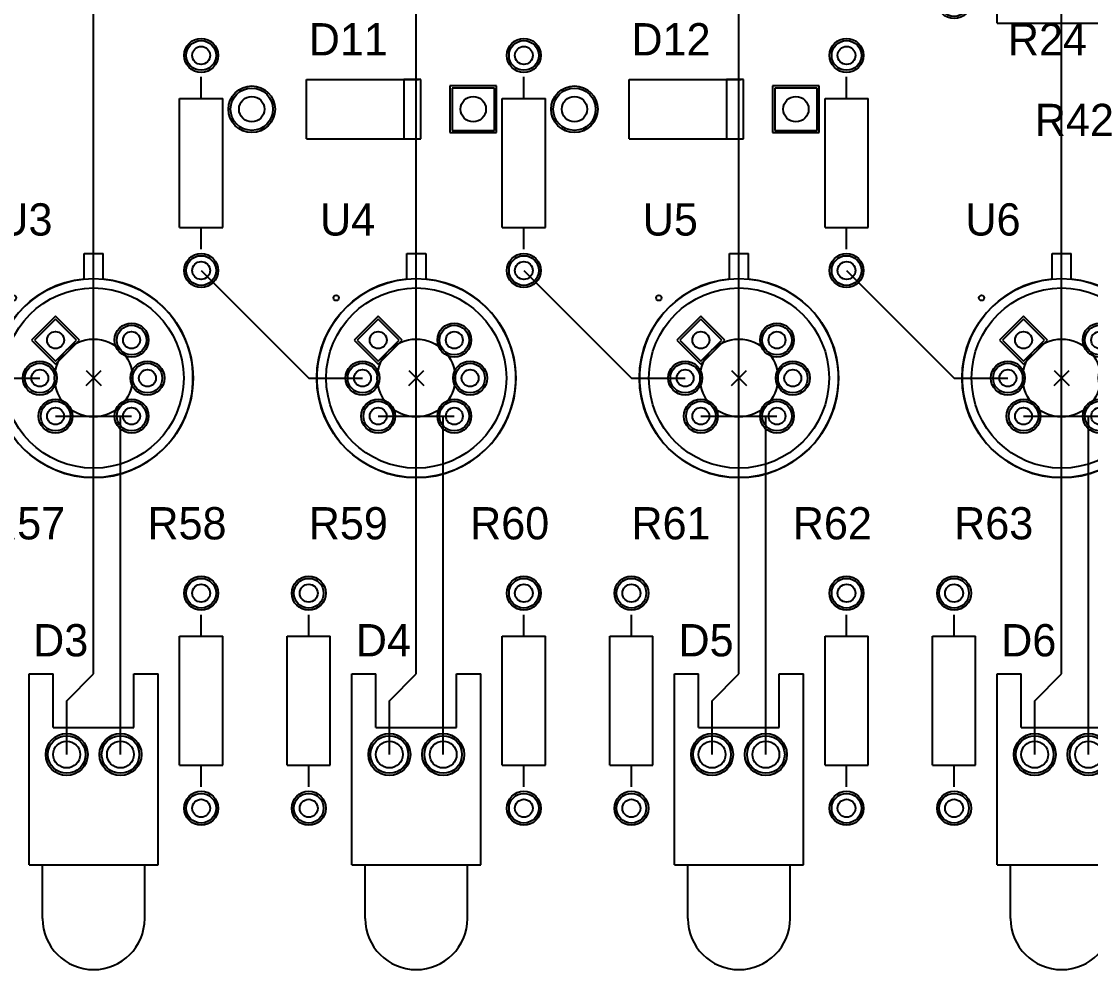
# Model space of a CAD drawing. Extents: x 0.2 to 21.7, y 0.2 to 7.8.
# Drawn here: x 4.366 to 6.354, y 2.1 to 3.863 of the extents above; entities that cross this region are included whole.
import ezdxf

# ---------------------------------------------------------------- set-up
doc = ezdxf.new("R2010")
doc.units = 0
doc.layers.get('0').update_dxf_attribs({"linetype": 'CONTINUOUS'})
for name, color, linetype in [('BOTTOMLAYER', 5, 'CONTINUOUS'), ('BOTTOMSOLDER', 6, 'CONTINUOUS'), ('MECHANICAL13', 56, 'CONTINUOUS'), ('MECHANICAL15', 56, 'CONTINUOUS'), ('MULTILAYER', 9, 'CONTINUOUS'), ('PADHOLE', 156, 'CONTINUOUS'), ('TOPLAYER', 1, 'CONTINUOUS'), ('TOPOVERLAY', 2, 'CONTINUOUS'), ('TOPSOLDER', 216, 'CONTINUOUS')]:
    doc.layers.add(name, color=color, linetype=linetype)

# ---------------------------------------------------------------- blocks, each defined once
blk = doc.blocks.new('LED_0_18')
at = {"layer": 'BOTTOMLAYER'}
for centre in [(-0.05, 0), (0.05, 0)]:
    blk.add_circle(centre, 0.035, dxfattribs=at)
at = {"layer": 'BOTTOMSOLDER'}
for centre in [(-0.05, 0), (0.05, 0)]:
    blk.add_circle(centre, 0.039, dxfattribs=at)
at = {"layer": 'MULTILAYER'}
for centre in [(-0.05, 0), (0.05, 0)]:
    blk.add_circle(centre, 0.035, dxfattribs=at)
at = {"layer": 'PADHOLE'}
for centre in [(-0.05, 0), (0.05, 0)]:
    blk.add_circle(centre, 0.025, dxfattribs=at)
at = {"layer": 'TOPLAYER'}
for centre in [(-0.05, 0), (0.05, 0)]:
    blk.add_circle(centre, 0.035, dxfattribs=at)
at = {"layer": 'TOPOVERLAY'}
for p, q in [((-0.12, 0.15), (-0.075, 0.15)), ((-0.12, -0.205), (-0.12, 0.15)), ((-0.075, 0.05), (-0.075, 0.15)), ((0.075, 0.15), (0.12, 0.15)), ((0.075, 0.05), (0.075, 0.15)), ((0.12, -0.205), (0.12, 0.15)), ((-0.075, 0.05), (0.075, 0.05)), ((-0.12, -0.205), (0.12, -0.205)), ((-0.095, -0.305), (-0.095, -0.205)), ((0.095, -0.305), (0.095, -0.205))]:
    blk.add_line(p, q, dxfattribs=at)
blk.add_arc((0, -0.305), 0.095, 180, 360, dxfattribs=at)
at = {"layer": 'TOPSOLDER'}
for centre in [(-0.05, 0), (0.05, 0)]:
    blk.add_circle(centre, 0.039, dxfattribs=at)
blk = doc.blocks.new('LED_0_19')
at = {"layer": 'BOTTOMLAYER'}
for centre in [(-0.05, 0), (0.05, 0)]:
    blk.add_circle(centre, 0.035, dxfattribs=at)
at = {"layer": 'BOTTOMSOLDER'}
for centre in [(-0.05, 0), (0.05, 0)]:
    blk.add_circle(centre, 0.039, dxfattribs=at)
at = {"layer": 'MULTILAYER'}
for centre in [(-0.05, 0), (0.05, 0)]:
    blk.add_circle(centre, 0.035, dxfattribs=at)
at = {"layer": 'PADHOLE'}
for centre in [(-0.05, 0), (0.05, 0)]:
    blk.add_circle(centre, 0.025, dxfattribs=at)
at = {"layer": 'TOPLAYER'}
for centre in [(-0.05, 0), (0.05, 0)]:
    blk.add_circle(centre, 0.035, dxfattribs=at)
at = {"layer": 'TOPOVERLAY'}
for p, q in [((-0.12, 0.15), (-0.075, 0.15)), ((-0.12, -0.205), (-0.12, 0.15)), ((-0.075, 0.05), (-0.075, 0.15)), ((0.075, 0.15), (0.12, 0.15)), ((0.075, 0.05), (0.075, 0.15)), ((0.12, -0.205), (0.12, 0.15)), ((-0.075, 0.05), (0.075, 0.05)), ((-0.12, -0.205), (0.12, -0.205)), ((-0.095, -0.305), (-0.095, -0.205)), ((0.095, -0.305), (0.095, -0.205))]:
    blk.add_line(p, q, dxfattribs=at)
blk.add_arc((0, -0.305), 0.095, 180, 360, dxfattribs=at)
at = {"layer": 'TOPSOLDER'}
for centre in [(-0.05, 0), (0.05, 0)]:
    blk.add_circle(centre, 0.039, dxfattribs=at)
blk = doc.blocks.new('LED_0_20')
at = {"layer": 'BOTTOMLAYER'}
for centre in [(-0.05, 0), (0.05, 0)]:
    blk.add_circle(centre, 0.035, dxfattribs=at)
at = {"layer": 'BOTTOMSOLDER'}
for centre in [(-0.05, 0), (0.05, 0)]:
    blk.add_circle(centre, 0.039, dxfattribs=at)
at = {"layer": 'MULTILAYER'}
for centre in [(-0.05, 0), (0.05, 0)]:
    blk.add_circle(centre, 0.035, dxfattribs=at)
at = {"layer": 'PADHOLE'}
for centre in [(-0.05, 0), (0.05, 0)]:
    blk.add_circle(centre, 0.025, dxfattribs=at)
at = {"layer": 'TOPLAYER'}
for centre in [(-0.05, 0), (0.05, 0)]:
    blk.add_circle(centre, 0.035, dxfattribs=at)
at = {"layer": 'TOPOVERLAY'}
for p, q in [((-0.12, 0.15), (-0.075, 0.15)), ((-0.12, -0.205), (-0.12, 0.15)), ((-0.075, 0.05), (-0.075, 0.15)), ((0.075, 0.15), (0.12, 0.15)), ((0.075, 0.05), (0.075, 0.15)), ((0.12, -0.205), (0.12, 0.15)), ((-0.075, 0.05), (0.075, 0.05)), ((-0.12, -0.205), (0.12, -0.205)), ((-0.095, -0.305), (-0.095, -0.205)), ((0.095, -0.305), (0.095, -0.205))]:
    blk.add_line(p, q, dxfattribs=at)
blk.add_arc((0, -0.305), 0.095, 180, 360, dxfattribs=at)
at = {"layer": 'TOPSOLDER'}
for centre in [(-0.05, 0), (0.05, 0)]:
    blk.add_circle(centre, 0.039, dxfattribs=at)
blk = doc.blocks.new('LED_0_21')
at = {"layer": 'BOTTOMLAYER'}
for centre in [(-0.05, 0), (0.05, 0)]:
    blk.add_circle(centre, 0.035, dxfattribs=at)
at = {"layer": 'BOTTOMSOLDER'}
for centre in [(-0.05, 0), (0.05, 0)]:
    blk.add_circle(centre, 0.039, dxfattribs=at)
at = {"layer": 'MULTILAYER'}
for centre in [(-0.05, 0), (0.05, 0)]:
    blk.add_circle(centre, 0.035, dxfattribs=at)
at = {"layer": 'PADHOLE'}
for centre in [(-0.05, 0), (0.05, 0)]:
    blk.add_circle(centre, 0.025, dxfattribs=at)
at = {"layer": 'TOPLAYER'}
for centre in [(-0.05, 0), (0.05, 0)]:
    blk.add_circle(centre, 0.035, dxfattribs=at)
at = {"layer": 'TOPOVERLAY'}
for p, q in [((-0.12, 0.15), (-0.075, 0.15)), ((-0.12, -0.205), (-0.12, 0.15)), ((-0.075, 0.05), (-0.075, 0.15)), ((0.075, 0.15), (0.12, 0.15)), ((0.075, 0.05), (0.075, 0.15)), ((0.12, -0.205), (0.12, 0.15)), ((-0.075, 0.05), (0.075, 0.05)), ((-0.12, -0.205), (0.12, -0.205)), ((-0.095, -0.305), (-0.095, -0.205)), ((0.095, -0.305), (0.095, -0.205))]:
    blk.add_line(p, q, dxfattribs=at)
blk.add_arc((0, -0.305), 0.095, 180, 360, dxfattribs=at)
at = {"layer": 'TOPSOLDER'}
for centre in [(-0.05, 0), (0.05, 0)]:
    blk.add_circle(centre, 0.039, dxfattribs=at)
blk = doc.blocks.new('DO_41_26')
at = {"layer": 'BOTTOMLAYER'}
for p, q in [((0.166535, 0.03937), (0.166535, -0.03937)), ((0.245276, 0.03937), (0.166535, 0.03937)), ((0.245276, -0.03937), (0.245276, 0.03937)), ((0.166535, -0.03937), (0.245276, -0.03937))]:
    blk.add_line(p, q, dxfattribs=at)
blk.add_circle((-0.205905, 0), 0.03937, dxfattribs=at)
at = {"layer": 'BOTTOMSOLDER'}
for p, q in [((0.162535, 0.04337), (0.162535, -0.04337)), ((0.249276, 0.04337), (0.162535, 0.04337)), ((0.249276, -0.04337), (0.249276, 0.04337)), ((0.162535, -0.04337), (0.249276, -0.04337))]:
    blk.add_line(p, q, dxfattribs=at)
blk.add_circle((-0.205905, 0), 0.04337, dxfattribs=at)
at = {"layer": 'MULTILAYER'}
for p, q in [((0.166535, 0.03937), (0.166535, -0.03937)), ((0.245276, 0.03937), (0.166535, 0.03937)), ((0.245276, -0.03937), (0.245276, 0.03937)), ((0.166535, -0.03937), (0.245276, -0.03937))]:
    blk.add_line(p, q, dxfattribs=at)
blk.add_circle((-0.205905, 0), 0.03937, dxfattribs=at)
at = {"layer": 'PADHOLE'}
for centre in [(-0.205905, 0), (0.205905, 0)]:
    blk.add_circle(centre, 0.023622, dxfattribs=at)
at = {"layer": 'TOPLAYER'}
for p, q in [((0.166535, 0.03937), (0.166535, -0.03937)), ((0.245276, 0.03937), (0.166535, 0.03937)), ((0.245276, -0.03937), (0.245276, 0.03937)), ((0.166535, -0.03937), (0.245276, -0.03937))]:
    blk.add_line(p, q, dxfattribs=at)
blk.add_circle((-0.205905, 0), 0.03937, dxfattribs=at)
at = {"layer": 'TOPOVERLAY'}
for p, q in [((-0.104331, -0.055118), (-0.104331, 0.055118)), ((-0.104331, 0.055118), (0.104331, 0.055118)), ((0.076772, 0.055007), (0.076772, -0.055229)), ((0.108268, 0.055007), (0.076772, 0.055007)), ((0.108268, -0.055229), (0.108268, 0.055007)), ((-0.104331, -0.055118), (0.104331, -0.055118)), ((0.076772, -0.055229), (0.108268, -0.055229))]:
    blk.add_line(p, q, dxfattribs=at)
at = {"layer": 'TOPSOLDER'}
for p, q in [((0.162535, 0.04337), (0.162535, -0.04337)), ((0.249276, 0.04337), (0.162535, 0.04337)), ((0.249276, -0.04337), (0.249276, 0.04337)), ((0.162535, -0.04337), (0.249276, -0.04337))]:
    blk.add_line(p, q, dxfattribs=at)
blk.add_circle((-0.205905, 0), 0.04337, dxfattribs=at)
blk = doc.blocks.new('DO_41_27')
at = {"layer": 'BOTTOMLAYER'}
for p, q in [((0.166535, 0.03937), (0.166535, -0.03937)), ((0.245276, 0.03937), (0.166535, 0.03937)), ((0.245276, -0.03937), (0.245276, 0.03937)), ((0.166535, -0.03937), (0.245276, -0.03937))]:
    blk.add_line(p, q, dxfattribs=at)
blk.add_circle((-0.205905, 0), 0.03937, dxfattribs=at)
at = {"layer": 'BOTTOMSOLDER'}
for p, q in [((0.162535, 0.04337), (0.162535, -0.04337)), ((0.249276, 0.04337), (0.162535, 0.04337)), ((0.249276, -0.04337), (0.249276, 0.04337)), ((0.162535, -0.04337), (0.249276, -0.04337))]:
    blk.add_line(p, q, dxfattribs=at)
blk.add_circle((-0.205905, 0), 0.04337, dxfattribs=at)
at = {"layer": 'MULTILAYER'}
for p, q in [((0.166535, 0.03937), (0.166535, -0.03937)), ((0.245276, 0.03937), (0.166535, 0.03937)), ((0.245276, -0.03937), (0.245276, 0.03937)), ((0.166535, -0.03937), (0.245276, -0.03937))]:
    blk.add_line(p, q, dxfattribs=at)
blk.add_circle((-0.205905, 0), 0.03937, dxfattribs=at)
at = {"layer": 'PADHOLE'}
for centre in [(-0.205905, 0), (0.205905, 0)]:
    blk.add_circle(centre, 0.023622, dxfattribs=at)
at = {"layer": 'TOPLAYER'}
for p, q in [((0.166535, 0.03937), (0.166535, -0.03937)), ((0.245276, 0.03937), (0.166535, 0.03937)), ((0.245276, -0.03937), (0.245276, 0.03937)), ((0.166535, -0.03937), (0.245276, -0.03937))]:
    blk.add_line(p, q, dxfattribs=at)
blk.add_circle((-0.205905, 0), 0.03937, dxfattribs=at)
at = {"layer": 'TOPOVERLAY'}
for p, q in [((-0.104331, -0.055118), (-0.104331, 0.055118)), ((-0.104331, 0.055118), (0.104331, 0.055118)), ((0.076772, 0.054987), (0.076772, -0.05525)), ((0.108268, 0.054987), (0.076772, 0.054987)), ((0.108268, -0.05525), (0.108268, 0.054987)), ((-0.104331, -0.055118), (0.104331, -0.055118)), ((0.076772, -0.05525), (0.108268, -0.05525))]:
    blk.add_line(p, q, dxfattribs=at)
at = {"layer": 'TOPSOLDER'}
for p, q in [((0.162535, 0.04337), (0.162535, -0.04337)), ((0.249276, 0.04337), (0.162535, 0.04337)), ((0.249276, -0.04337), (0.249276, 0.04337)), ((0.162535, -0.04337), (0.249276, -0.04337))]:
    blk.add_line(p, q, dxfattribs=at)
blk.add_circle((-0.205905, 0), 0.04337, dxfattribs=at)
blk = doc.blocks.new('AXIAL_0_4_88')
at = {"layer": 'BOTTOMLAYER'}
for centre in [(-0.2, 0), (0.2, 0)]:
    blk.add_circle(centre, 0.0276, dxfattribs=at)
at = {"layer": 'BOTTOMSOLDER'}
for centre in [(-0.2, 0), (0.2, 0)]:
    blk.add_circle(centre, 0.0316, dxfattribs=at)
at = {"layer": 'MULTILAYER'}
for centre in [(-0.2, 0), (0.2, 0)]:
    blk.add_circle(centre, 0.0276, dxfattribs=at)
at = {"layer": 'PADHOLE'}
for centre in [(-0.2, 0), (0.2, 0)]:
    blk.add_circle(centre, 0.0167, dxfattribs=at)
at = {"layer": 'TOPLAYER'}
for centre in [(-0.2, 0), (0.2, 0)]:
    blk.add_circle(centre, 0.0276, dxfattribs=at)
at = {"layer": 'TOPOVERLAY'}
for p, q in [((-0.12, 0.04), (0.12, 0.04)), ((-0.12, -0.04), (-0.12, 0.04)), ((0.12, -0.04), (0.12, 0.04)), ((-0.16, 0), (-0.12, 0)), ((0.12, 0), (0.16, 0)), ((-0.12, -0.04), (0.12, -0.04))]:
    blk.add_line(p, q, dxfattribs=at)
at = {"layer": 'TOPSOLDER'}
for centre in [(-0.2, 0), (0.2, 0)]:
    blk.add_circle(centre, 0.0316, dxfattribs=at)
blk = doc.blocks.new('AXIAL_0_4_103')
at = {"layer": 'BOTTOMLAYER'}
for centre in [(-0.2, 0), (0.2, 0)]:
    blk.add_circle(centre, 0.0276, dxfattribs=at)
at = {"layer": 'BOTTOMSOLDER'}
for centre in [(-0.2, 0), (0.2, 0)]:
    blk.add_circle(centre, 0.0316, dxfattribs=at)
at = {"layer": 'MULTILAYER'}
for centre in [(-0.2, 0), (0.2, 0)]:
    blk.add_circle(centre, 0.0276, dxfattribs=at)
at = {"layer": 'PADHOLE'}
for centre in [(-0.2, 0), (0.2, 0)]:
    blk.add_circle(centre, 0.0167, dxfattribs=at)
at = {"layer": 'TOPLAYER'}
for centre in [(-0.2, 0), (0.2, 0)]:
    blk.add_circle(centre, 0.0276, dxfattribs=at)
at = {"layer": 'TOPOVERLAY'}
for p, q in [((-0.12, 0.04), (0.12, 0.04)), ((-0.12, 0.04), (-0.12, -0.04)), ((0.12, 0.04), (0.12, -0.04)), ((-0.16, 0), (-0.12, 0)), ((0.12, 0), (0.16, 0)), ((-0.12, -0.04), (0.12, -0.04))]:
    blk.add_line(p, q, dxfattribs=at)
at = {"layer": 'TOPSOLDER'}
for centre in [(-0.2, 0), (0.2, 0)]:
    blk.add_circle(centre, 0.0316, dxfattribs=at)
blk = doc.blocks.new('AXIAL_0_4_104')
at = {"layer": 'BOTTOMLAYER'}
for centre in [(-0.2, 0), (0.2, 0)]:
    blk.add_circle(centre, 0.0276, dxfattribs=at)
at = {"layer": 'BOTTOMSOLDER'}
for centre in [(-0.2, 0), (0.2, 0)]:
    blk.add_circle(centre, 0.0316, dxfattribs=at)
at = {"layer": 'MULTILAYER'}
for centre in [(-0.2, 0), (0.2, 0)]:
    blk.add_circle(centre, 0.0276, dxfattribs=at)
at = {"layer": 'PADHOLE'}
for centre in [(-0.2, 0), (0.2, 0)]:
    blk.add_circle(centre, 0.0167, dxfattribs=at)
at = {"layer": 'TOPLAYER'}
for centre in [(-0.2, 0), (0.2, 0)]:
    blk.add_circle(centre, 0.0276, dxfattribs=at)
at = {"layer": 'TOPOVERLAY'}
for p, q in [((-0.12, 0.04), (0.12, 0.04)), ((-0.12, 0.04), (-0.12, -0.04)), ((0.12, 0.04), (0.12, -0.04)), ((-0.16, 0), (-0.12, 0)), ((0.12, 0), (0.16, 0)), ((-0.12, -0.04), (0.12, -0.04))]:
    blk.add_line(p, q, dxfattribs=at)
at = {"layer": 'TOPSOLDER'}
for centre in [(-0.2, 0), (0.2, 0)]:
    blk.add_circle(centre, 0.0316, dxfattribs=at)
blk = doc.blocks.new('AXIAL_0_4_105')
at = {"layer": 'BOTTOMLAYER'}
for centre in [(-0.2, 0), (0.2, 0)]:
    blk.add_circle(centre, 0.0276, dxfattribs=at)
at = {"layer": 'BOTTOMSOLDER'}
for centre in [(-0.2, 0), (0.2, 0)]:
    blk.add_circle(centre, 0.0316, dxfattribs=at)
at = {"layer": 'MULTILAYER'}
for centre in [(-0.2, 0), (0.2, 0)]:
    blk.add_circle(centre, 0.0276, dxfattribs=at)
at = {"layer": 'PADHOLE'}
for centre in [(-0.2, 0), (0.2, 0)]:
    blk.add_circle(centre, 0.0167, dxfattribs=at)
at = {"layer": 'TOPLAYER'}
for centre in [(-0.2, 0), (0.2, 0)]:
    blk.add_circle(centre, 0.0276, dxfattribs=at)
at = {"layer": 'TOPOVERLAY'}
for p, q in [((-0.12, 0.04), (0.12, 0.04)), ((-0.12, 0.04), (-0.12, -0.04)), ((0.12, 0.04), (0.12, -0.04)), ((-0.16, 0), (-0.12, 0)), ((0.12, 0), (0.16, 0)), ((-0.12, -0.04), (0.12, -0.04))]:
    blk.add_line(p, q, dxfattribs=at)
at = {"layer": 'TOPSOLDER'}
for centre in [(-0.2, 0), (0.2, 0)]:
    blk.add_circle(centre, 0.0316, dxfattribs=at)
blk = doc.blocks.new('AXIAL_0_4_122')
at = {"layer": 'BOTTOMLAYER'}
for centre in [(-0.2, 0), (0.2, 0)]:
    blk.add_circle(centre, 0.0276, dxfattribs=at)
at = {"layer": 'BOTTOMSOLDER'}
for centre in [(-0.2, 0), (0.2, 0)]:
    blk.add_circle(centre, 0.0316, dxfattribs=at)
at = {"layer": 'MULTILAYER'}
for centre in [(-0.2, 0), (0.2, 0)]:
    blk.add_circle(centre, 0.0276, dxfattribs=at)
at = {"layer": 'PADHOLE'}
for centre in [(-0.2, 0), (0.2, 0)]:
    blk.add_circle(centre, 0.0167, dxfattribs=at)
at = {"layer": 'TOPLAYER'}
for centre in [(-0.2, 0), (0.2, 0)]:
    blk.add_circle(centre, 0.0276, dxfattribs=at)
at = {"layer": 'TOPOVERLAY'}
for p, q in [((-0.12, 0.04), (0.12, 0.04)), ((-0.12, 0.04), (-0.12, -0.04)), ((0.12, 0.04), (0.12, -0.04)), ((-0.16, 0), (-0.12, 0)), ((0.12, 0), (0.16, 0)), ((-0.12, -0.04), (0.12, -0.04))]:
    blk.add_line(p, q, dxfattribs=at)
at = {"layer": 'TOPSOLDER'}
for centre in [(-0.2, 0), (0.2, 0)]:
    blk.add_circle(centre, 0.0316, dxfattribs=at)
blk = doc.blocks.new('AXIAL_0_4_123')
at = {"layer": 'BOTTOMLAYER'}
for centre in [(-0.2, 0), (0.2, 0)]:
    blk.add_circle(centre, 0.0276, dxfattribs=at)
at = {"layer": 'BOTTOMSOLDER'}
for centre in [(-0.2, 0), (0.2, 0)]:
    blk.add_circle(centre, 0.0316, dxfattribs=at)
at = {"layer": 'MULTILAYER'}
for centre in [(-0.2, 0), (0.2, 0)]:
    blk.add_circle(centre, 0.0276, dxfattribs=at)
at = {"layer": 'PADHOLE'}
for centre in [(-0.2, 0), (0.2, 0)]:
    blk.add_circle(centre, 0.0167, dxfattribs=at)
at = {"layer": 'TOPLAYER'}
for centre in [(-0.2, 0), (0.2, 0)]:
    blk.add_circle(centre, 0.0276, dxfattribs=at)
at = {"layer": 'TOPOVERLAY'}
for p, q in [((-0.12, 0.04), (0.12, 0.04)), ((-0.12, 0.04), (-0.12, -0.04)), ((0.12, 0.04), (0.12, -0.04)), ((-0.16, 0), (-0.12, 0)), ((0.12, 0), (0.16, 0)), ((-0.12, -0.04), (0.12, -0.04))]:
    blk.add_line(p, q, dxfattribs=at)
at = {"layer": 'TOPSOLDER'}
for centre in [(-0.2, 0), (0.2, 0)]:
    blk.add_circle(centre, 0.0316, dxfattribs=at)
blk = doc.blocks.new('AXIAL_0_4_124')
at = {"layer": 'BOTTOMLAYER'}
for centre in [(-0.2, 0), (0.2, 0)]:
    blk.add_circle(centre, 0.0276, dxfattribs=at)
at = {"layer": 'BOTTOMSOLDER'}
for centre in [(-0.2, 0), (0.2, 0)]:
    blk.add_circle(centre, 0.0316, dxfattribs=at)
at = {"layer": 'MULTILAYER'}
for centre in [(-0.2, 0), (0.2, 0)]:
    blk.add_circle(centre, 0.0276, dxfattribs=at)
at = {"layer": 'PADHOLE'}
for centre in [(-0.2, 0), (0.2, 0)]:
    blk.add_circle(centre, 0.0167, dxfattribs=at)
at = {"layer": 'TOPLAYER'}
for centre in [(-0.2, 0), (0.2, 0)]:
    blk.add_circle(centre, 0.0276, dxfattribs=at)
at = {"layer": 'TOPOVERLAY'}
for p, q in [((-0.12, 0.04), (0.12, 0.04)), ((-0.12, 0.04), (-0.12, -0.04)), ((0.12, 0.04), (0.12, -0.04)), ((-0.16, 0), (-0.12, 0)), ((0.12, 0), (0.16, 0)), ((-0.12, -0.04), (0.12, -0.04))]:
    blk.add_line(p, q, dxfattribs=at)
at = {"layer": 'TOPSOLDER'}
for centre in [(-0.2, 0), (0.2, 0)]:
    blk.add_circle(centre, 0.0316, dxfattribs=at)
blk = doc.blocks.new('AXIAL_0_4_125')
at = {"layer": 'BOTTOMLAYER'}
for centre in [(-0.2, 0), (0.2, 0)]:
    blk.add_circle(centre, 0.0276, dxfattribs=at)
at = {"layer": 'BOTTOMSOLDER'}
for centre in [(-0.2, 0), (0.2, 0)]:
    blk.add_circle(centre, 0.0316, dxfattribs=at)
at = {"layer": 'MULTILAYER'}
for centre in [(-0.2, 0), (0.2, 0)]:
    blk.add_circle(centre, 0.0276, dxfattribs=at)
at = {"layer": 'PADHOLE'}
for centre in [(-0.2, 0), (0.2, 0)]:
    blk.add_circle(centre, 0.0167, dxfattribs=at)
at = {"layer": 'TOPLAYER'}
for centre in [(-0.2, 0), (0.2, 0)]:
    blk.add_circle(centre, 0.0276, dxfattribs=at)
at = {"layer": 'TOPOVERLAY'}
for p, q in [((-0.12, 0.04), (0.12, 0.04)), ((-0.12, 0.04), (-0.12, -0.04)), ((0.12, 0.04), (0.12, -0.04)), ((-0.16, 0), (-0.12, 0)), ((0.12, 0), (0.16, 0)), ((-0.12, -0.04), (0.12, -0.04))]:
    blk.add_line(p, q, dxfattribs=at)
at = {"layer": 'TOPSOLDER'}
for centre in [(-0.2, 0), (0.2, 0)]:
    blk.add_circle(centre, 0.0316, dxfattribs=at)
blk = doc.blocks.new('AXIAL_0_4_126')
at = {"layer": 'BOTTOMLAYER'}
for centre in [(-0.2, 0), (0.2, 0)]:
    blk.add_circle(centre, 0.0276, dxfattribs=at)
at = {"layer": 'BOTTOMSOLDER'}
for centre in [(-0.2, 0), (0.2, 0)]:
    blk.add_circle(centre, 0.0316, dxfattribs=at)
at = {"layer": 'MULTILAYER'}
for centre in [(-0.2, 0), (0.2, 0)]:
    blk.add_circle(centre, 0.0276, dxfattribs=at)
at = {"layer": 'PADHOLE'}
for centre in [(-0.2, 0), (0.2, 0)]:
    blk.add_circle(centre, 0.0167, dxfattribs=at)
at = {"layer": 'TOPLAYER'}
for centre in [(-0.2, 0), (0.2, 0)]:
    blk.add_circle(centre, 0.0276, dxfattribs=at)
at = {"layer": 'TOPOVERLAY'}
for p, q in [((-0.12, 0.04), (0.12, 0.04)), ((-0.12, 0.04), (-0.12, -0.04)), ((0.12, 0.04), (0.12, -0.04)), ((-0.16, 0), (-0.12, 0)), ((0.12, 0), (0.16, 0)), ((-0.12, -0.04), (0.12, -0.04))]:
    blk.add_line(p, q, dxfattribs=at)
at = {"layer": 'TOPSOLDER'}
for centre in [(-0.2, 0), (0.2, 0)]:
    blk.add_circle(centre, 0.0316, dxfattribs=at)
blk = doc.blocks.new('AXIAL_0_4_127')
at = {"layer": 'BOTTOMLAYER'}
for centre in [(-0.2, 0), (0.2, 0)]:
    blk.add_circle(centre, 0.0276, dxfattribs=at)
at = {"layer": 'BOTTOMSOLDER'}
for centre in [(-0.2, 0), (0.2, 0)]:
    blk.add_circle(centre, 0.0316, dxfattribs=at)
at = {"layer": 'MULTILAYER'}
for centre in [(-0.2, 0), (0.2, 0)]:
    blk.add_circle(centre, 0.0276, dxfattribs=at)
at = {"layer": 'PADHOLE'}
for centre in [(-0.2, 0), (0.2, 0)]:
    blk.add_circle(centre, 0.0167, dxfattribs=at)
at = {"layer": 'TOPLAYER'}
for centre in [(-0.2, 0), (0.2, 0)]:
    blk.add_circle(centre, 0.0276, dxfattribs=at)
at = {"layer": 'TOPOVERLAY'}
for p, q in [((-0.12, 0.04), (0.12, 0.04)), ((-0.12, 0.04), (-0.12, -0.04)), ((0.12, 0.04), (0.12, -0.04)), ((-0.16, 0), (-0.12, 0)), ((0.12, 0), (0.16, 0)), ((-0.12, -0.04), (0.12, -0.04))]:
    blk.add_line(p, q, dxfattribs=at)
at = {"layer": 'TOPSOLDER'}
for centre in [(-0.2, 0), (0.2, 0)]:
    blk.add_circle(centre, 0.0316, dxfattribs=at)
blk = doc.blocks.new('H06C_167')
at = {"layer": 'BOTTOMLAYER'}
for p, q in [((-0.127559, 0.027559), (-0.127559, -0.027559)), ((-0.072441, 0.027559), (-0.127559, 0.027559)), ((-0.072441, -0.027559), (-0.072441, 0.027559)), ((-0.127559, -0.027559), (-0.072441, -0.027559))]:
    blk.add_line(p, q, dxfattribs=at)
for centre in [(0, 0.1), (0.070711, 0.070711), (0.1, 0), (-0.070711, -0.070711), (0, -0.1)]:
    blk.add_circle(centre, 0.027559, dxfattribs=at)
at = {"layer": 'BOTTOMSOLDER'}
for p, q in [((-0.131559, 0.031559), (-0.131559, -0.031559)), ((-0.068441, 0.031559), (-0.131559, 0.031559)), ((-0.068441, -0.031559), (-0.068441, 0.031559)), ((-0.131559, -0.031559), (-0.068441, -0.031559))]:
    blk.add_line(p, q, dxfattribs=at)
for centre in [(0, 0.1), (0.070711, 0.070711), (0.1, 0), (-0.070711, -0.070711), (0, -0.1)]:
    blk.add_circle(centre, 0.031559, dxfattribs=at)
at = {"layer": 'MECHANICAL13'}
for radius in [0.185039, 0.16752, 0.072441]:
    blk.add_circle((0, 0), radius, dxfattribs=at)
at = {"layer": 'MECHANICAL15'}
for p, q in [((-0.019685, 0), (0.019685, 0)), ((0, -0.019685), (0, 0.019685))]:
    blk.add_line(p, q, dxfattribs=at)
at = {"layer": 'MULTILAYER'}
for p, q in [((-0.127559, 0.027559), (-0.127559, -0.027559)), ((-0.072441, 0.027559), (-0.127559, 0.027559)), ((-0.072441, -0.027559), (-0.072441, 0.027559)), ((-0.127559, -0.027559), (-0.072441, -0.027559))]:
    blk.add_line(p, q, dxfattribs=at)
for centre in [(0, 0.1), (0.070711, 0.070711), (0.1, 0), (-0.070711, -0.070711), (0, -0.1)]:
    blk.add_circle(centre, 0.027559, dxfattribs=at)
at = {"layer": 'PADHOLE'}
for centre in [(0, 0.1), (0.070711, 0.070711), (-0.1, 0), (0.1, 0), (-0.070711, -0.070711), (0, -0.1)]:
    blk.add_circle(centre, 0.015748, dxfattribs=at)
at = {"layer": 'TOPLAYER'}
for p, q in [((-0.127559, 0.027559), (-0.127559, -0.027559)), ((-0.072441, 0.027559), (-0.127559, 0.027559)), ((-0.072441, -0.027559), (-0.072441, 0.027559)), ((-0.127559, -0.027559), (-0.072441, -0.027559))]:
    blk.add_line(p, q, dxfattribs=at)
for centre in [(0, 0.1), (0.070711, 0.070711), (0.1, 0), (-0.070711, -0.070711), (0, -0.1)]:
    blk.add_circle(centre, 0.027559, dxfattribs=at)
at = {"layer": 'TOPOVERLAY'}
for p, q in [((-0.176176, 0.151121), (-0.151121, 0.176176)), ((-0.117714, 0.142769), (-0.151121, 0.176176)), ((-0.142769, 0.117714), (-0.176176, 0.151121))]:
    blk.add_line(p, q, dxfattribs=at)
blk.add_circle((-0.21063, 0), 0.004921, dxfattribs=at)
blk.add_arc((0, 0), 0.185039, -219.506, -230.494, dxfattribs=at)
at = {"layer": 'TOPSOLDER'}
for p, q in [((-0.131559, 0.031559), (-0.131559, -0.031559)), ((-0.068441, 0.031559), (-0.131559, 0.031559)), ((-0.068441, -0.031559), (-0.068441, 0.031559)), ((-0.131559, -0.031559), (-0.068441, -0.031559))]:
    blk.add_line(p, q, dxfattribs=at)
for centre in [(0, 0.1), (0.070711, 0.070711), (0.1, 0), (-0.070711, -0.070711), (0, -0.1)]:
    blk.add_circle(centre, 0.031559, dxfattribs=at)
blk = doc.blocks.new('H06C_168')
at = {"layer": 'BOTTOMLAYER'}
for p, q in [((-0.127559, 0.027559), (-0.127559, -0.027559)), ((-0.072441, 0.027559), (-0.127559, 0.027559)), ((-0.072441, -0.027559), (-0.072441, 0.027559)), ((-0.127559, -0.027559), (-0.072441, -0.027559))]:
    blk.add_line(p, q, dxfattribs=at)
for centre in [(0, 0.1), (0.070711, 0.070711), (0.1, 0), (-0.070711, -0.070711), (0, -0.1)]:
    blk.add_circle(centre, 0.027559, dxfattribs=at)
at = {"layer": 'BOTTOMSOLDER'}
for p, q in [((-0.131559, 0.031559), (-0.131559, -0.031559)), ((-0.068441, 0.031559), (-0.131559, 0.031559)), ((-0.068441, -0.031559), (-0.068441, 0.031559)), ((-0.131559, -0.031559), (-0.068441, -0.031559))]:
    blk.add_line(p, q, dxfattribs=at)
for centre in [(0, 0.1), (0.070711, 0.070711), (0.1, 0), (-0.070711, -0.070711), (0, -0.1)]:
    blk.add_circle(centre, 0.031559, dxfattribs=at)
at = {"layer": 'MECHANICAL13'}
for radius in [0.185039, 0.16752, 0.072441]:
    blk.add_circle((0, 0), radius, dxfattribs=at)
at = {"layer": 'MECHANICAL15'}
for p, q in [((-0.019685, 0), (0.019685, 0)), ((0, -0.019685), (0, 0.019685))]:
    blk.add_line(p, q, dxfattribs=at)
at = {"layer": 'MULTILAYER'}
for p, q in [((-0.127559, 0.027559), (-0.127559, -0.027559)), ((-0.072441, 0.027559), (-0.127559, 0.027559)), ((-0.072441, -0.027559), (-0.072441, 0.027559)), ((-0.127559, -0.027559), (-0.072441, -0.027559))]:
    blk.add_line(p, q, dxfattribs=at)
for centre in [(0, 0.1), (0.070711, 0.070711), (0.1, 0), (-0.070711, -0.070711), (0, -0.1)]:
    blk.add_circle(centre, 0.027559, dxfattribs=at)
at = {"layer": 'PADHOLE'}
for centre in [(0, 0.1), (0.070711, 0.070711), (-0.1, 0), (0.1, 0), (-0.070711, -0.070711), (0, -0.1)]:
    blk.add_circle(centre, 0.015748, dxfattribs=at)
at = {"layer": 'TOPLAYER'}
for p, q in [((-0.127559, 0.027559), (-0.127559, -0.027559)), ((-0.072441, 0.027559), (-0.127559, 0.027559)), ((-0.072441, -0.027559), (-0.072441, 0.027559)), ((-0.127559, -0.027559), (-0.072441, -0.027559))]:
    blk.add_line(p, q, dxfattribs=at)
for centre in [(0, 0.1), (0.070711, 0.070711), (0.1, 0), (-0.070711, -0.070711), (0, -0.1)]:
    blk.add_circle(centre, 0.027559, dxfattribs=at)
at = {"layer": 'TOPOVERLAY'}
for p, q in [((-0.176176, 0.151121), (-0.151121, 0.176176)), ((-0.151121, 0.176176), (-0.117714, 0.142769)), ((-0.142769, 0.117714), (-0.176176, 0.151121))]:
    blk.add_line(p, q, dxfattribs=at)
blk.add_circle((-0.21063, 0), 0.004921, dxfattribs=at)
blk.add_arc((0, 0), 0.185039, -219.506, -230.494, dxfattribs=at)
at = {"layer": 'TOPSOLDER'}
for p, q in [((-0.131559, 0.031559), (-0.131559, -0.031559)), ((-0.068441, 0.031559), (-0.131559, 0.031559)), ((-0.068441, -0.031559), (-0.068441, 0.031559)), ((-0.131559, -0.031559), (-0.068441, -0.031559))]:
    blk.add_line(p, q, dxfattribs=at)
for centre in [(0, 0.1), (0.070711, 0.070711), (0.1, 0), (-0.070711, -0.070711), (0, -0.1)]:
    blk.add_circle(centre, 0.031559, dxfattribs=at)
blk = doc.blocks.new('H06C_169')
at = {"layer": 'BOTTOMLAYER'}
for p, q in [((-0.127559, 0.027559), (-0.127559, -0.027559)), ((-0.072441, 0.027559), (-0.127559, 0.027559)), ((-0.072441, -0.027559), (-0.072441, 0.027559)), ((-0.127559, -0.027559), (-0.072441, -0.027559))]:
    blk.add_line(p, q, dxfattribs=at)
for centre in [(0, 0.1), (0.070711, 0.070711), (0.1, 0), (-0.070711, -0.070711), (0, -0.1)]:
    blk.add_circle(centre, 0.027559, dxfattribs=at)
at = {"layer": 'BOTTOMSOLDER'}
for p, q in [((-0.131559, 0.031559), (-0.131559, -0.031559)), ((-0.068441, 0.031559), (-0.131559, 0.031559)), ((-0.068441, -0.031559), (-0.068441, 0.031559)), ((-0.131559, -0.031559), (-0.068441, -0.031559))]:
    blk.add_line(p, q, dxfattribs=at)
for centre in [(0, 0.1), (0.070711, 0.070711), (0.1, 0), (-0.070711, -0.070711), (0, -0.1)]:
    blk.add_circle(centre, 0.031559, dxfattribs=at)
at = {"layer": 'MECHANICAL13'}
for radius in [0.185039, 0.16752, 0.072441]:
    blk.add_circle((0, 0), radius, dxfattribs=at)
at = {"layer": 'MECHANICAL15'}
for p, q in [((-0.019685, 0), (0.019685, 0)), ((0, -0.019685), (0, 0.019685))]:
    blk.add_line(p, q, dxfattribs=at)
at = {"layer": 'MULTILAYER'}
for p, q in [((-0.127559, 0.027559), (-0.127559, -0.027559)), ((-0.072441, 0.027559), (-0.127559, 0.027559)), ((-0.072441, -0.027559), (-0.072441, 0.027559)), ((-0.127559, -0.027559), (-0.072441, -0.027559))]:
    blk.add_line(p, q, dxfattribs=at)
for centre in [(0, 0.1), (0.070711, 0.070711), (0.1, 0), (-0.070711, -0.070711), (0, -0.1)]:
    blk.add_circle(centre, 0.027559, dxfattribs=at)
at = {"layer": 'PADHOLE'}
for centre in [(0, 0.1), (0.070711, 0.070711), (-0.1, 0), (0.1, 0), (-0.070711, -0.070711), (0, -0.1)]:
    blk.add_circle(centre, 0.015748, dxfattribs=at)
at = {"layer": 'TOPLAYER'}
for p, q in [((-0.127559, 0.027559), (-0.127559, -0.027559)), ((-0.072441, 0.027559), (-0.127559, 0.027559)), ((-0.072441, -0.027559), (-0.072441, 0.027559)), ((-0.127559, -0.027559), (-0.072441, -0.027559))]:
    blk.add_line(p, q, dxfattribs=at)
for centre in [(0, 0.1), (0.070711, 0.070711), (0.1, 0), (-0.070711, -0.070711), (0, -0.1)]:
    blk.add_circle(centre, 0.027559, dxfattribs=at)
at = {"layer": 'TOPOVERLAY'}
for p, q in [((-0.176176, 0.151121), (-0.151121, 0.176176)), ((-0.117714, 0.142769), (-0.151121, 0.176176)), ((-0.142769, 0.117714), (-0.176176, 0.151121))]:
    blk.add_line(p, q, dxfattribs=at)
blk.add_circle((-0.21063, 0), 0.004921, dxfattribs=at)
blk.add_arc((0, 0), 0.185039, -219.506, -230.494, dxfattribs=at)
at = {"layer": 'TOPSOLDER'}
for p, q in [((-0.131559, 0.031559), (-0.131559, -0.031559)), ((-0.068441, 0.031559), (-0.131559, 0.031559)), ((-0.068441, -0.031559), (-0.068441, 0.031559)), ((-0.131559, -0.031559), (-0.068441, -0.031559))]:
    blk.add_line(p, q, dxfattribs=at)
for centre in [(0, 0.1), (0.070711, 0.070711), (0.1, 0), (-0.070711, -0.070711), (0, -0.1)]:
    blk.add_circle(centre, 0.031559, dxfattribs=at)
blk = doc.blocks.new('H06C_170')
at = {"layer": 'BOTTOMLAYER'}
for p, q in [((-0.127559, 0.027559), (-0.127559, -0.027559)), ((-0.072441, 0.027559), (-0.127559, 0.027559)), ((-0.072441, -0.027559), (-0.072441, 0.027559)), ((-0.127559, -0.027559), (-0.072441, -0.027559))]:
    blk.add_line(p, q, dxfattribs=at)
for centre in [(0, 0.1), (0.070711, 0.070711), (0.1, 0), (-0.070711, -0.070711), (0, -0.1)]:
    blk.add_circle(centre, 0.027559, dxfattribs=at)
at = {"layer": 'BOTTOMSOLDER'}
for p, q in [((-0.131559, 0.031559), (-0.131559, -0.031559)), ((-0.068441, 0.031559), (-0.131559, 0.031559)), ((-0.068441, -0.031559), (-0.068441, 0.031559)), ((-0.131559, -0.031559), (-0.068441, -0.031559))]:
    blk.add_line(p, q, dxfattribs=at)
for centre in [(0, 0.1), (0.070711, 0.070711), (0.1, 0), (-0.070711, -0.070711), (0, -0.1)]:
    blk.add_circle(centre, 0.031559, dxfattribs=at)
at = {"layer": 'MECHANICAL13'}
for radius in [0.185039, 0.16752, 0.072441]:
    blk.add_circle((0, 0), radius, dxfattribs=at)
at = {"layer": 'MECHANICAL15'}
for p, q in [((-0.019685, 0), (0.019685, 0)), ((0, -0.019685), (0, 0.019685))]:
    blk.add_line(p, q, dxfattribs=at)
at = {"layer": 'MULTILAYER'}
for p, q in [((-0.127559, 0.027559), (-0.127559, -0.027559)), ((-0.072441, 0.027559), (-0.127559, 0.027559)), ((-0.072441, -0.027559), (-0.072441, 0.027559)), ((-0.127559, -0.027559), (-0.072441, -0.027559))]:
    blk.add_line(p, q, dxfattribs=at)
for centre in [(0, 0.1), (0.070711, 0.070711), (0.1, 0), (-0.070711, -0.070711), (0, -0.1)]:
    blk.add_circle(centre, 0.027559, dxfattribs=at)
at = {"layer": 'PADHOLE'}
for centre in [(0, 0.1), (0.070711, 0.070711), (-0.1, 0), (0.1, 0), (-0.070711, -0.070711), (0, -0.1)]:
    blk.add_circle(centre, 0.015748, dxfattribs=at)
at = {"layer": 'TOPLAYER'}
for p, q in [((-0.127559, 0.027559), (-0.127559, -0.027559)), ((-0.072441, 0.027559), (-0.127559, 0.027559)), ((-0.072441, -0.027559), (-0.072441, 0.027559)), ((-0.127559, -0.027559), (-0.072441, -0.027559))]:
    blk.add_line(p, q, dxfattribs=at)
for centre in [(0, 0.1), (0.070711, 0.070711), (0.1, 0), (-0.070711, -0.070711), (0, -0.1)]:
    blk.add_circle(centre, 0.027559, dxfattribs=at)
at = {"layer": 'TOPOVERLAY'}
for p, q in [((-0.176176, 0.151121), (-0.151121, 0.176176)), ((-0.117714, 0.142769), (-0.151121, 0.176176)), ((-0.142769, 0.117714), (-0.176176, 0.151121))]:
    blk.add_line(p, q, dxfattribs=at)
blk.add_circle((-0.21063, 0), 0.004921, dxfattribs=at)
blk.add_arc((0, 0), 0.185039, -219.506, -230.494, dxfattribs=at)
at = {"layer": 'TOPSOLDER'}
for p, q in [((-0.131559, 0.031559), (-0.131559, -0.031559)), ((-0.068441, 0.031559), (-0.131559, 0.031559)), ((-0.068441, -0.031559), (-0.068441, 0.031559)), ((-0.131559, -0.031559), (-0.068441, -0.031559))]:
    blk.add_line(p, q, dxfattribs=at)
for centre in [(0, 0.1), (0.070711, 0.070711), (0.1, 0), (-0.070711, -0.070711), (0, -0.1)]:
    blk.add_circle(centre, 0.031559, dxfattribs=at)

msp = doc.modelspace()

# ---------------------------------------------------------------- linework, layer by layer
at = {"layer": 'BOTTOMLAYER'}
for p, q in [((4.7, 3.4), (4.9, 3.2)), ((5.3, 3.4), (5.5, 3.2)), ((5.9, 3.4), (6.1, 3.2)), ((4.3, 3.2), (4.4, 3.2)), ((4.9, 3.2), (5, 3.2)), ((5.5, 3.2), (5.6, 3.2)), ((6.1, 3.2), (6.2, 3.2)), ((4.4293, 3.1293), (4.55, 3.1293)), ((4.55, 2.5), (4.55, 3.1293)), ((4.55, 3.1293), (4.5707, 3.1293)), ((5.0293, 3.1293), (5.15, 3.1293)), ((5.15, 2.5), (5.15, 3.1293)), ((5.15, 3.1293), (5.1707, 3.1293)), ((5.6293, 3.1293), (5.75, 3.1293)), ((5.75, 2.5), (5.75, 3.1293)), ((5.75, 3.1293), (5.7707, 3.1293)), ((6.2293, 3.1293), (6.35, 3.1293)), ((6.35, 2.5), (6.35, 3.1293)), ((6.35, 3.1293), (6.3707, 3.1293))]:
    msp.add_line(p, q, dxfattribs=at)
at = {"layer": 'TOPLAYER'}
for p, q in [((4.5, 2.65), (4.5, 4.05)), ((5.1, 2.65), (5.1, 4.05)), ((5.7, 2.65), (5.7, 4.05)), ((6.3, 2.65), (6.3, 4.05)), ((4.45, 2.6), (4.5, 2.65)), ((5.05, 2.6), (5.1, 2.65)), ((5.65, 2.6), (5.7, 2.65)), ((6.25, 2.6), (6.3, 2.65)), ((4.45, 2.5), (4.45, 2.6)), ((5.05, 2.5), (5.05, 2.6)), ((5.65, 2.5), (5.65, 2.6)), ((6.25, 2.5), (6.25, 2.6))]:
    msp.add_line(p, q, dxfattribs=at)

# ---------------------------------------------------------------- block references
for name, p, rotation in [('AXIAL_0_4_88', (6.3, 3.9), 360), ('AXIAL_0_4_103', (4.7, 3.6), 90), ('AXIAL_0_4_104', (5.3, 3.6), 90), ('AXIAL_0_4_105', (5.9, 3.6), 90), ('H06C_167', (4.5, 3.2), 315), ('H06C_168', (5.1, 3.2), 315), ('H06C_169', (5.7, 3.2), 315), ('H06C_170', (6.3, 3.2), 315), ('AXIAL_0_4_122', (4.7, 2.6), 90), ('AXIAL_0_4_123', (4.9, 2.6), 90), ('AXIAL_0_4_124', (5.3, 2.6), 90), ('AXIAL_0_4_125', (5.5, 2.6), 90), ('AXIAL_0_4_126', (5.9, 2.6), 90), ('AXIAL_0_4_127', (6.1, 2.6), 90)]:
    msp.add_blockref(name, p, dxfattribs=dict(rotation=rotation))
for name, p in [('DO_41_26', (5, 3.7)), ('DO_41_27', (5.6, 3.7)), ('LED_0_18', (4.5, 2.5)), ('LED_0_19', (5.1, 2.5)), ('LED_0_20', (5.7, 2.5)), ('LED_0_21', (6.3, 2.5))]:
    msp.add_blockref(name, p)

# ---------------------------------------------------------------- texts
at = {"layer": 'TOPOVERLAY'}
for s, p in [('D11', (4.9, 3.8)), ('D12', (5.5, 3.8)), ('R24', (6.2, 3.8)), ('R42', (6.25, 3.65)), ('U3', (4.321, 3.465)), ('U4', (4.921, 3.465)), ('U5', (5.521, 3.465)), ('U6', (6.121, 3.465)), ('R57', (4.3, 2.9)), ('R58', (4.6, 2.9)), ('R59', (4.9, 2.9)), ('R60', (5.2, 2.9)), ('R61', (5.5, 2.9)), ('R62', (5.8, 2.9)), ('R63', (6.1, 2.9)), ('D3', (4.3875, 2.6825)), ('D4', (4.9875, 2.6825)), ('D5', (5.5875, 2.6825)), ('D6', (6.1875, 2.6825))]:
    msp.add_text(s, height=0.06, dxfattribs=at).set_placement(p)

doc.saveas('drawing.dxf')
